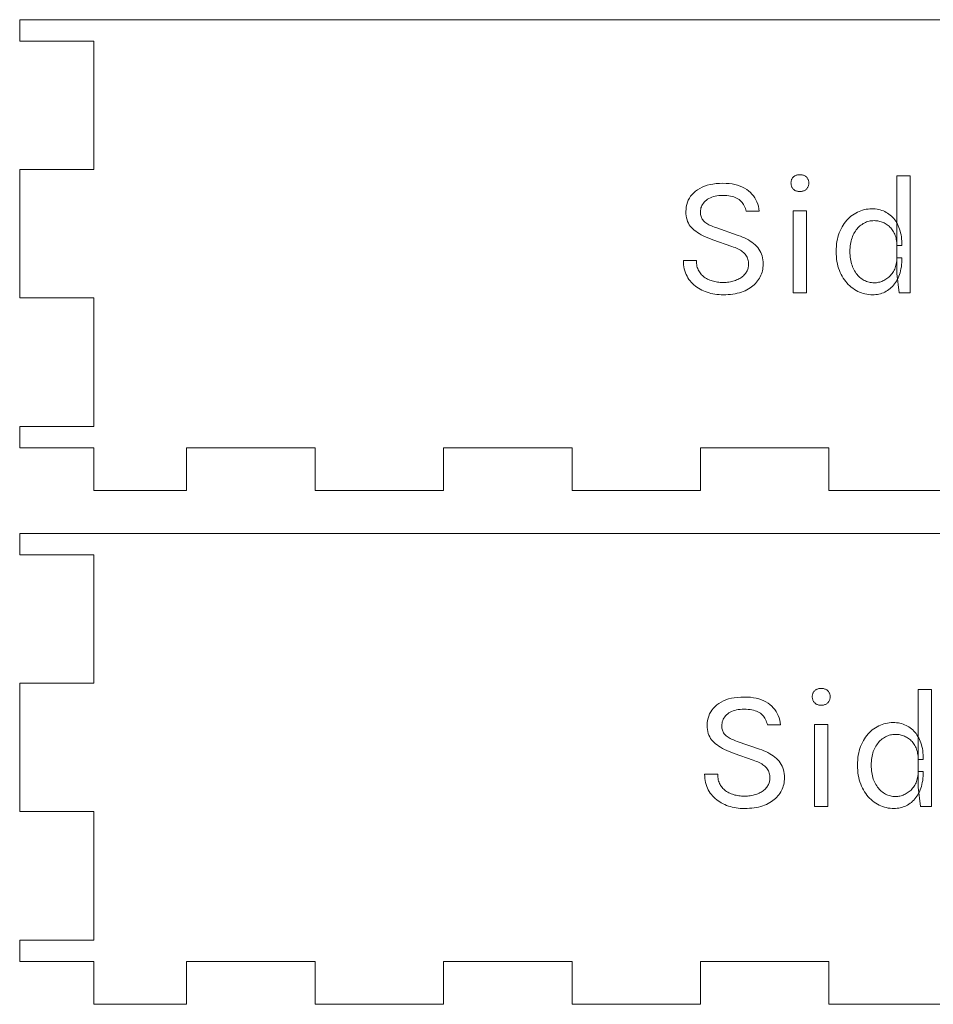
# Model space of a CAD drawing. Extents: x 3 to 334, y 3 to 234.
# Drawn here: x 212 to 276, y 39 to 108 of the extents above; entities that cross this region are included whole.
import ezdxf

# ---------------------------------------------------------------- set-up
doc = ezdxf.new("R2010")
doc.units = 0
doc.layers.get('0').update_dxf_attribs({"lineweight": 0})

msp = doc.modelspace()

# ---------------------------------------------------------------- linework, layer by layer
for p, q in [((217.196, 108), (212, 108)), ((212, 108), (212, 106.5)), ((329.202, 108), (217.196, 108)), ((212, 106.5), (217.196, 106.5)), ((217.196, 106.5), (217.196, 97.5)), ((217.196, 97.5), (212, 97.5)), ((212, 97.5), (212, 88.5)), ((266.041, 96.558), (266.043, 96.61)), ((266.043, 96.61), (266.048, 96.659)), ((266.048, 96.659), (266.056, 96.707)), ((266.056, 96.707), (266.068, 96.752)), ((266.068, 96.752), (266.083, 96.795)), ((266.083, 96.795), (266.102, 96.836)), ((266.102, 96.836), (266.124, 96.875)), ((266.124, 96.875), (266.149, 96.911)), ((266.149, 96.911), (266.177, 96.946)), ((266.177, 96.946), (266.209, 96.978)), ((266.209, 96.978), (266.244, 97.008)), ((266.244, 97.008), (266.281, 97.034)), ((266.281, 97.034), (266.321, 97.058)), ((266.321, 97.058), (266.363, 97.078)), ((266.363, 97.078), (266.407, 97.095)), ((266.407, 97.095), (266.454, 97.109)), ((266.454, 97.109), (266.503, 97.12)), ((266.503, 97.12), (266.555, 97.128)), ((266.555, 97.128), (266.609, 97.132)), ((266.609, 97.132), (266.665, 97.134)), ((266.665, 97.134), (266.665, 97.134)), ((266.665, 97.134), (266.722, 97.132)), ((266.722, 97.132), (266.776, 97.128)), ((266.776, 97.128), (266.827, 97.12)), ((266.827, 97.12), (266.876, 97.109)), ((266.876, 97.109), (266.923, 97.095)), ((266.923, 97.095), (266.968, 97.078)), ((266.968, 97.078), (267.01, 97.058)), ((267.01, 97.058), (267.049, 97.034)), ((267.049, 97.034), (267.086, 97.008)), ((267.086, 97.008), (267.121, 96.978)), ((267.121, 96.978), (267.153, 96.946)), ((267.153, 96.946), (267.182, 96.911)), ((267.182, 96.911), (267.207, 96.875)), ((267.207, 96.875), (267.229, 96.836)), ((267.229, 96.836), (267.247, 96.795)), ((267.247, 96.795), (267.262, 96.752)), ((267.262, 96.752), (267.274, 96.707)), ((267.274, 96.707), (267.282, 96.659)), ((267.282, 96.659), (267.288, 96.61)), ((267.288, 96.61), (267.289, 96.558)), ((273.457, 90.21), (273.457, 97.05)), ((273.457, 97.05), (274.393, 97.05)), ((274.393, 97.05), (274.393, 88.866)), ((259.226, 95.868), (259.354, 95.982)), ((259.354, 95.982), (259.495, 96.087)), ((259.495, 96.087), (259.647, 96.181)), ((259.647, 96.181), (259.81, 96.264)), ((259.81, 96.264), (259.985, 96.335)), ((259.985, 96.335), (260.171, 96.396)), ((260.171, 96.396), (260.368, 96.446)), ((260.368, 96.446), (260.577, 96.484)), ((260.577, 96.484), (260.797, 96.512)), ((260.797, 96.512), (261.028, 96.528)), ((261.028, 96.528), (261.271, 96.534)), ((261.271, 96.534), (261.271, 96.534)), ((261.271, 96.534), (261.497, 96.529)), ((261.497, 96.529), (261.712, 96.513)), ((261.712, 96.513), (261.917, 96.486)), ((261.917, 96.486), (262.112, 96.449)), ((262.112, 96.449), (262.297, 96.401)), ((262.297, 96.401), (262.472, 96.343)), ((262.472, 96.343), (262.637, 96.274)), ((262.637, 96.274), (262.792, 96.194)), ((262.792, 96.194), (262.937, 96.104)), ((262.937, 96.104), (263.071, 96.003)), ((263.071, 96.003), (263.195, 95.893)), ((266.043, 96.505), (266.041, 96.558)), ((266.041, 96.558), (266.041, 96.558)), ((266.048, 96.454), (266.043, 96.505)), ((266.056, 96.405), (266.048, 96.454)), ((266.068, 96.359), (266.056, 96.405)), ((266.083, 96.314), (266.068, 96.359)), ((266.102, 96.272), (266.083, 96.314)), ((266.124, 96.231), (266.102, 96.272)), ((266.149, 96.193), (266.124, 96.231)), ((266.177, 96.157), (266.149, 96.193)), ((266.209, 96.123), (266.177, 96.157)), ((266.244, 96.092), (266.209, 96.123)), ((266.281, 96.064), (266.244, 96.092)), ((266.321, 96.039), (266.281, 96.064)), ((266.363, 96.017), (266.321, 96.039)), ((266.407, 95.999), (266.363, 96.017)), ((266.454, 95.984), (266.407, 95.999)), ((266.503, 95.973), (266.454, 95.984)), ((266.555, 95.965), (266.503, 95.973)), ((266.609, 95.96), (266.555, 95.965)), ((266.665, 95.958), (266.609, 95.96)), ((266.722, 95.96), (266.665, 95.958)), ((266.665, 95.958), (266.665, 95.958)), ((266.665, 95.958), (266.665, 95.958)), ((266.776, 95.965), (266.722, 95.96)), ((266.827, 95.973), (266.776, 95.965)), ((266.876, 95.984), (266.827, 95.973)), ((266.923, 95.999), (266.876, 95.984)), ((266.968, 96.017), (266.923, 95.999)), ((267.01, 96.039), (266.968, 96.017)), ((267.049, 96.064), (267.01, 96.039)), ((267.086, 96.092), (267.049, 96.064)), ((267.121, 96.123), (267.086, 96.092)), ((267.153, 96.157), (267.121, 96.123)), ((267.182, 96.193), (267.153, 96.157)), ((267.207, 96.231), (267.182, 96.193)), ((267.229, 96.272), (267.207, 96.231)), ((267.247, 96.314), (267.229, 96.272)), ((267.262, 96.359), (267.247, 96.314)), ((267.274, 96.405), (267.262, 96.359)), ((267.282, 96.454), (267.274, 96.405)), ((267.288, 96.505), (267.282, 96.454)), ((267.289, 96.558), (267.288, 96.505)), ((267.289, 96.558), (267.289, 96.558)), ((258.787, 95.203), (258.848, 95.349)), ((258.848, 95.349), (258.922, 95.489)), ((258.922, 95.489), (259.01, 95.622)), ((259.01, 95.622), (259.111, 95.748)), ((259.111, 95.748), (259.226, 95.868)), ((260.035, 95.284), (259.964, 95.213)), ((260.113, 95.352), (260.035, 95.284)), ((260.199, 95.415), (260.113, 95.352)), ((260.292, 95.471), (260.199, 95.415)), ((260.391, 95.52), (260.292, 95.471)), ((260.497, 95.563), (260.391, 95.52)), ((260.61, 95.6), (260.497, 95.563)), ((260.729, 95.629), (260.61, 95.6)), ((260.855, 95.652), (260.729, 95.629)), ((260.987, 95.669), (260.855, 95.652)), ((261.126, 95.679), (260.987, 95.669)), ((261.271, 95.682), (261.126, 95.679)), ((261.414, 95.679), (261.271, 95.682)), ((261.271, 95.682), (261.271, 95.682)), ((261.551, 95.67), (261.414, 95.679)), ((261.68, 95.656), (261.551, 95.67)), ((261.804, 95.635), (261.68, 95.656)), ((261.92, 95.609), (261.804, 95.635)), ((262.03, 95.577), (261.92, 95.609)), ((262.133, 95.539), (262.03, 95.577)), ((262.229, 95.496), (262.133, 95.539)), ((262.319, 95.446), (262.229, 95.496)), ((262.402, 95.391), (262.319, 95.446)), ((262.479, 95.33), (262.402, 95.391)), ((262.549, 95.265), (262.479, 95.33)), ((262.614, 95.196), (262.549, 95.265)), ((263.195, 95.893), (263.308, 95.776)), ((263.308, 95.776), (263.41, 95.652)), ((263.41, 95.652), (263.501, 95.52)), ((263.501, 95.52), (263.581, 95.381)), ((263.581, 95.381), (263.65, 95.235)), ((263.65, 95.235), (263.708, 95.082)), ((258.679, 94.554), (258.686, 94.726)), ((258.684, 94.401), (258.679, 94.554)), ((258.679, 94.554), (258.679, 94.554)), ((258.686, 94.726), (258.706, 94.891)), ((258.706, 94.891), (258.74, 95.05)), ((258.74, 95.05), (258.787, 95.203)), ((259.703, 94.617), (259.699, 94.518)), ((259.716, 94.713), (259.703, 94.617)), ((259.736, 94.805), (259.716, 94.713)), ((259.765, 94.893), (259.736, 94.805)), ((259.803, 94.978), (259.765, 94.893)), ((259.848, 95.06), (259.803, 94.978)), ((259.902, 95.138), (259.848, 95.06)), ((259.964, 95.213), (259.902, 95.138)), ((262.672, 95.121), (262.614, 95.196)), ((262.724, 95.042), (262.672, 95.121)), ((262.77, 94.959), (262.724, 95.042)), ((262.809, 94.87), (262.77, 94.959)), ((262.843, 94.778), (262.809, 94.87)), ((262.87, 94.68), (262.843, 94.778)), ((262.891, 94.578), (262.87, 94.68)), ((263.815, 94.578), (262.891, 94.578)), ((263.708, 95.082), (263.755, 94.921)), ((263.755, 94.921), (263.79, 94.753)), ((263.79, 94.753), (263.815, 94.578)), ((263.815, 94.578), (263.815, 94.578)), ((266.197, 88.866), (266.197, 94.614)), ((266.197, 94.614), (267.133, 94.614)), ((267.133, 94.614), (267.133, 88.866)), ((270.691, 94.514), (270.81, 94.568)), ((270.81, 94.568), (270.932, 94.615)), ((270.932, 94.615), (271.055, 94.655)), ((271.055, 94.655), (271.181, 94.688)), ((271.181, 94.688), (271.308, 94.713)), ((271.308, 94.713), (271.438, 94.731)), ((271.438, 94.731), (271.571, 94.742)), ((271.571, 94.742), (271.705, 94.746)), ((271.705, 94.746), (271.705, 94.746)), ((271.705, 94.746), (271.83, 94.743)), ((271.83, 94.743), (271.951, 94.734)), ((271.951, 94.734), (272.069, 94.718)), ((272.069, 94.718), (272.185, 94.697)), ((272.185, 94.697), (272.297, 94.669)), ((272.297, 94.669), (272.406, 94.636)), ((272.406, 94.636), (272.512, 94.596)), ((272.512, 94.596), (272.615, 94.55)), ((272.615, 94.55), (272.715, 94.498)), ((258.698, 94.256), (258.684, 94.401)), ((258.722, 94.117), (258.698, 94.256)), ((258.756, 93.986), (258.722, 94.117)), ((258.799, 93.861), (258.756, 93.986)), ((258.852, 93.743), (258.799, 93.861)), ((259.699, 94.518), (259.699, 94.518)), ((259.699, 94.518), (259.702, 94.437)), ((259.702, 94.437), (259.71, 94.359)), ((259.71, 94.359), (259.723, 94.285)), ((259.723, 94.285), (259.741, 94.214)), ((259.741, 94.214), (259.764, 94.147)), ((259.764, 94.147), (259.793, 94.083)), ((259.793, 94.083), (259.827, 94.022)), ((259.827, 94.022), (259.866, 93.965)), ((259.866, 93.965), (259.911, 93.911)), ((259.911, 93.911), (259.96, 93.861)), ((259.96, 93.861), (260.015, 93.813)), ((269.861, 93.836), (269.949, 93.943)), ((269.949, 93.943), (270.043, 94.043)), ((270.043, 94.043), (270.14, 94.137)), ((270.14, 94.137), (270.242, 94.225)), ((270.242, 94.225), (270.349, 94.307)), ((270.349, 94.307), (270.46, 94.383)), ((270.46, 94.383), (270.575, 94.452)), ((270.575, 94.452), (270.691, 94.514)), ((271.425, 93.853), (271.341, 93.824)), ((271.512, 93.876), (271.425, 93.853)), ((271.6, 93.895), (271.512, 93.876)), ((271.689, 93.908), (271.6, 93.895)), ((271.78, 93.915), (271.689, 93.908)), ((271.873, 93.918), (271.78, 93.915)), ((271.955, 93.916), (271.873, 93.918)), ((271.873, 93.918), (271.873, 93.918)), ((272.037, 93.91), (271.955, 93.916)), ((272.117, 93.9), (272.037, 93.91)), ((272.196, 93.886), (272.117, 93.9)), ((272.274, 93.868), (272.196, 93.886)), ((272.351, 93.846), (272.274, 93.868)), ((272.426, 93.82), (272.351, 93.846)), ((272.715, 94.498), (272.812, 94.44)), ((272.812, 94.44), (272.905, 94.376)), ((272.905, 94.376), (272.994, 94.307)), ((272.994, 94.307), (273.079, 94.232)), ((273.079, 94.232), (273.16, 94.152)), ((273.16, 94.152), (273.236, 94.067)), ((273.236, 94.067), (273.308, 93.976)), ((273.308, 93.976), (273.376, 93.879)), ((273.376, 93.879), (273.439, 93.778)), ((258.914, 93.633), (258.852, 93.743)), ((258.986, 93.529), (258.914, 93.633)), ((259.068, 93.432), (258.986, 93.529)), ((259.159, 93.342), (259.068, 93.432)), ((259.26, 93.257), (259.159, 93.342)), ((259.369, 93.173), (259.26, 93.257)), ((259.488, 93.091), (259.369, 93.173)), ((260.015, 93.813), (260.076, 93.766)), ((260.076, 93.766), (260.144, 93.72)), ((260.144, 93.72), (260.217, 93.675)), ((260.217, 93.675), (260.295, 93.631)), ((260.295, 93.631), (260.38, 93.588)), ((260.38, 93.588), (260.471, 93.546)), ((260.471, 93.546), (260.568, 93.505)), ((260.568, 93.505), (260.671, 93.465)), ((260.671, 93.465), (260.779, 93.426)), ((260.779, 93.426), (260.779, 93.426)), ((260.779, 93.426), (262.339, 92.886)), ((269.428, 93.069), (269.486, 93.211)), ((269.486, 93.211), (269.551, 93.348)), ((269.551, 93.348), (269.622, 93.479)), ((269.622, 93.479), (269.697, 93.604)), ((269.697, 93.604), (269.777, 93.723)), ((269.777, 93.723), (269.861, 93.836)), ((270.553, 93.183), (270.499, 93.097)), ((270.61, 93.264), (270.553, 93.183)), ((270.67, 93.341), (270.61, 93.264)), ((270.734, 93.413), (270.67, 93.341)), ((270.8, 93.48), (270.734, 93.413)), ((270.87, 93.544), (270.8, 93.48)), ((270.942, 93.603), (270.87, 93.544)), ((271.018, 93.657), (270.942, 93.603)), ((271.096, 93.707), (271.018, 93.657)), ((271.176, 93.751), (271.096, 93.707)), ((271.258, 93.79), (271.176, 93.751)), ((271.341, 93.824), (271.258, 93.79)), ((272.501, 93.789), (272.426, 93.82)), ((272.575, 93.755), (272.501, 93.789)), ((272.647, 93.717), (272.575, 93.755)), ((272.718, 93.675), (272.647, 93.717)), ((272.786, 93.629), (272.718, 93.675)), ((272.851, 93.579), (272.786, 93.629)), ((272.914, 93.526), (272.851, 93.579)), ((272.973, 93.469), (272.914, 93.526)), ((273.031, 93.408), (272.973, 93.469)), ((273.085, 93.343), (273.031, 93.408)), ((273.137, 93.274), (273.085, 93.343)), ((273.186, 93.202), (273.137, 93.274)), ((273.232, 93.126), (273.186, 93.202)), ((273.439, 93.778), (273.498, 93.671)), ((273.498, 93.671), (273.553, 93.558)), ((273.553, 93.558), (273.603, 93.44)), ((273.603, 93.44), (273.648, 93.318)), ((273.648, 93.318), (273.688, 93.191)), ((273.688, 93.191), (273.722, 93.059)), ((259.616, 93.012), (259.488, 93.091)), ((259.753, 92.934), (259.616, 93.012)), ((259.899, 92.858), (259.753, 92.934)), ((260.055, 92.784), (259.899, 92.858)), ((260.219, 92.712), (260.055, 92.784)), ((260.393, 92.642), (260.219, 92.712)), ((260.575, 92.574), (260.393, 92.642)), ((261.907, 92.106), (260.575, 92.574)), ((262.339, 92.886), (262.498, 92.83)), ((262.498, 92.83), (262.65, 92.769)), ((262.65, 92.769), (262.795, 92.705)), ((262.795, 92.705), (262.933, 92.635)), ((262.933, 92.635), (263.064, 92.562)), ((263.064, 92.562), (263.189, 92.484)), ((263.189, 92.484), (263.307, 92.402)), ((269.264, 92.453), (269.295, 92.615)), ((269.295, 92.615), (269.332, 92.771)), ((269.332, 92.771), (269.377, 92.923)), ((269.377, 92.923), (269.428, 93.069)), ((270.252, 92.496), (270.227, 92.383)), ((270.282, 92.606), (270.252, 92.496)), ((270.317, 92.712), (270.282, 92.606)), ((270.356, 92.815), (270.317, 92.712)), ((270.4, 92.913), (270.356, 92.815)), ((270.448, 93.007), (270.4, 92.913)), ((270.499, 93.097), (270.448, 93.007)), ((273.275, 93.046), (273.232, 93.126)), ((273.313, 92.963), (273.275, 93.046)), ((273.347, 92.876), (273.313, 92.963)), ((273.376, 92.785), (273.347, 92.876)), ((273.401, 92.691), (273.376, 92.785)), ((273.421, 92.593), (273.401, 92.691)), ((273.437, 92.492), (273.421, 92.593)), ((273.448, 92.387), (273.437, 92.492)), ((273.722, 93.059), (273.751, 92.922)), ((273.751, 92.922), (273.775, 92.78)), ((273.775, 92.78), (273.793, 92.634)), ((273.793, 92.634), (273.807, 92.483)), ((273.807, 92.483), (273.815, 92.327)), ((262.02, 92.068), (261.907, 92.106)), ((261.907, 92.106), (261.907, 92.106)), ((262.126, 92.027), (262.02, 92.068)), ((262.227, 91.984), (262.126, 92.027)), ((262.323, 91.939), (262.227, 91.984)), ((262.413, 91.892), (262.323, 91.939)), ((262.497, 91.843), (262.413, 91.892)), ((262.575, 91.791), (262.497, 91.843)), ((262.648, 91.737), (262.575, 91.791)), ((263.307, 92.402), (263.418, 92.316)), ((263.418, 92.316), (263.523, 92.225)), ((263.523, 92.225), (263.62, 92.13)), ((263.62, 92.13), (263.71, 92.03)), ((263.71, 92.03), (263.79, 91.924)), ((263.79, 91.924), (263.86, 91.812)), ((263.86, 91.812), (263.922, 91.695)), ((269.209, 91.758), (269.213, 91.939)), ((269.213, 91.939), (269.223, 92.115)), ((269.223, 92.115), (269.24, 92.287)), ((269.24, 92.287), (269.264, 92.453)), ((270.172, 91.891), (270.169, 91.758)), ((270.178, 92.019), (270.172, 91.891)), ((270.19, 92.144), (270.178, 92.019)), ((270.206, 92.265), (270.19, 92.144)), ((270.227, 92.383), (270.206, 92.265)), ((273.455, 92.278), (273.448, 92.387)), ((273.457, 92.166), (273.455, 92.278)), ((273.817, 92.166), (273.457, 92.166)), ((273.815, 92.327), (273.817, 92.166)), ((273.817, 92.166), (273.817, 92.166)), ((258.505, 90.967), (258.499, 91.122)), ((258.499, 91.122), (258.499, 91.122)), ((258.499, 91.122), (259.411, 91.122)), ((259.411, 91.122), (259.414, 91.018)), ((262.716, 91.681), (262.648, 91.737)), ((262.777, 91.623), (262.716, 91.681)), ((262.833, 91.562), (262.777, 91.623)), ((262.883, 91.497), (262.833, 91.562)), ((262.927, 91.428), (262.883, 91.497)), ((262.965, 91.356), (262.927, 91.428)), ((262.998, 91.28), (262.965, 91.356)), ((263.024, 91.201), (262.998, 91.28)), ((263.045, 91.118), (263.024, 91.201)), ((263.059, 91.031), (263.045, 91.118)), ((263.922, 91.695), (263.973, 91.572)), ((263.973, 91.572), (264.016, 91.443)), ((264.016, 91.443), (264.049, 91.308)), ((264.049, 91.308), (264.072, 91.168)), ((264.072, 91.168), (264.087, 91.022)), ((269.213, 91.576), (269.209, 91.758)), ((269.209, 91.758), (269.209, 91.758)), ((269.223, 91.398), (269.213, 91.576)), ((269.241, 91.225), (269.223, 91.398)), ((269.265, 91.058), (269.241, 91.225)), ((270.169, 91.758), (270.169, 91.758)), ((270.169, 91.758), (270.172, 91.623)), ((270.172, 91.623), (270.178, 91.492)), ((270.178, 91.492), (270.19, 91.365)), ((270.19, 91.365), (270.206, 91.242)), ((270.206, 91.242), (270.227, 91.122)), ((270.227, 91.122), (270.252, 91.006)), ((273.436, 90.994), (273.448, 91.097)), ((273.448, 91.097), (273.455, 91.204)), ((273.455, 91.204), (273.457, 91.314)), ((273.457, 91.314), (273.457, 91.314)), ((273.457, 91.314), (273.817, 91.314)), ((273.814, 91.15), (273.806, 90.991)), ((273.817, 91.314), (273.814, 91.15)), ((258.519, 90.818), (258.505, 90.967)), ((258.54, 90.673), (258.519, 90.818)), ((258.568, 90.534), (258.54, 90.673)), ((258.604, 90.399), (258.568, 90.534)), ((258.648, 90.27), (258.604, 90.399)), ((259.414, 91.018), (259.422, 90.918)), ((259.422, 90.918), (259.434, 90.822)), ((259.434, 90.822), (259.452, 90.73)), ((259.452, 90.73), (259.476, 90.641)), ((259.476, 90.641), (259.504, 90.556)), ((259.504, 90.556), (259.538, 90.475)), ((259.538, 90.475), (259.576, 90.398)), ((259.576, 90.398), (259.62, 90.325)), ((262.931, 90.335), (262.964, 90.395)), ((262.964, 90.395), (262.992, 90.456)), ((262.992, 90.456), (263.016, 90.518)), ((263.016, 90.518), (263.036, 90.582)), ((263.036, 90.582), (263.052, 90.646)), ((263.052, 90.646), (263.062, 90.711)), ((263.068, 90.94), (263.059, 91.031)), ((263.062, 90.711), (263.069, 90.778)), ((263.071, 90.846), (263.068, 90.94)), ((263.069, 90.778), (263.071, 90.846)), ((263.071, 90.846), (263.071, 90.846)), ((264.04, 90.408), (264.011, 90.299)), ((264.062, 90.52), (264.04, 90.408)), ((264.078, 90.635), (264.062, 90.52)), ((264.088, 90.751), (264.078, 90.635)), ((264.087, 91.022), (264.091, 90.87)), ((264.091, 90.87), (264.088, 90.751)), ((264.091, 90.87), (264.091, 90.87)), ((269.296, 90.895), (269.265, 91.058)), ((269.334, 90.737), (269.296, 90.895)), ((269.38, 90.583), (269.334, 90.737)), ((269.432, 90.435), (269.38, 90.583)), ((269.491, 90.292), (269.432, 90.435)), ((270.252, 91.006), (270.282, 90.894)), ((270.282, 90.894), (270.317, 90.786)), ((270.317, 90.786), (270.356, 90.682)), ((270.356, 90.682), (270.4, 90.582)), ((270.4, 90.582), (270.448, 90.486)), ((270.448, 90.486), (270.499, 90.394)), ((270.499, 90.394), (270.553, 90.307)), ((273.223, 90.363), (273.268, 90.443)), ((273.268, 90.443), (273.307, 90.527)), ((273.307, 90.527), (273.343, 90.614)), ((273.343, 90.614), (273.373, 90.704)), ((273.373, 90.704), (273.399, 90.797)), ((273.399, 90.797), (273.42, 90.894)), ((273.42, 90.894), (273.436, 90.994)), ((273.719, 90.405), (273.683, 90.271)), ((273.749, 90.544), (273.719, 90.405)), ((273.774, 90.688), (273.749, 90.544)), ((273.793, 90.837), (273.774, 90.688)), ((273.806, 90.991), (273.793, 90.837)), ((258.698, 90.145), (258.648, 90.27)), ((258.756, 90.026), (258.698, 90.145)), ((258.822, 89.911), (258.756, 90.026)), ((258.895, 89.802), (258.822, 89.911)), ((258.974, 89.698), (258.895, 89.802)), ((259.62, 90.325), (259.669, 90.255)), ((259.669, 90.255), (259.722, 90.189)), ((259.722, 90.189), (259.779, 90.126)), ((259.779, 90.126), (259.839, 90.067)), ((259.839, 90.067), (259.902, 90.012)), ((259.902, 90.012), (259.969, 89.96)), ((259.969, 89.96), (260.039, 89.911)), ((260.039, 89.911), (260.113, 89.866)), ((260.113, 89.866), (260.19, 89.824)), ((260.19, 89.824), (260.27, 89.786)), ((260.27, 89.786), (260.353, 89.751)), ((260.353, 89.751), (260.439, 89.72)), ((260.439, 89.72), (260.527, 89.692)), ((262.065, 89.697), (262.149, 89.727)), ((262.149, 89.727), (262.231, 89.76)), ((262.231, 89.76), (262.31, 89.796)), ((262.31, 89.796), (262.385, 89.834)), ((262.385, 89.834), (262.456, 89.874)), ((262.456, 89.874), (262.524, 89.917)), ((262.524, 89.917), (262.587, 89.962)), ((262.587, 89.962), (262.648, 90.009)), ((262.648, 90.009), (262.704, 90.058)), ((262.704, 90.058), (262.757, 90.109)), ((262.757, 90.109), (262.807, 90.163)), ((262.807, 90.163), (262.852, 90.219)), ((262.852, 90.219), (262.894, 90.277)), ((262.894, 90.277), (262.931, 90.335)), ((263.77, 89.784), (263.703, 89.689)), ((263.831, 89.882), (263.77, 89.784)), ((263.886, 89.983), (263.831, 89.882)), ((263.934, 90.086), (263.886, 89.983)), ((263.976, 90.191), (263.934, 90.086)), ((264.011, 90.299), (263.976, 90.191)), ((269.557, 90.153), (269.491, 90.292)), ((269.629, 90.02), (269.557, 90.153)), ((269.706, 89.893), (269.629, 90.02)), ((269.787, 89.772), (269.706, 89.893)), ((269.873, 89.657), (269.787, 89.772)), ((270.553, 90.307), (270.61, 90.225)), ((270.61, 90.225), (270.67, 90.147)), ((270.67, 90.147), (270.734, 90.074)), ((270.734, 90.074), (270.8, 90.005)), ((270.8, 90.005), (270.87, 89.941)), ((270.87, 89.941), (270.942, 89.881)), ((270.942, 89.881), (271.018, 89.826)), ((271.018, 89.826), (271.096, 89.776)), ((271.096, 89.776), (271.176, 89.731)), ((271.176, 89.731), (271.258, 89.691)), ((272.48, 89.693), (272.553, 89.727)), ((272.553, 89.727), (272.626, 89.766)), ((272.626, 89.766), (272.698, 89.809)), ((272.698, 89.809), (272.766, 89.855)), ((272.766, 89.855), (272.832, 89.905)), ((272.832, 89.905), (272.896, 89.959)), ((272.896, 89.959), (272.957, 90.017)), ((272.957, 90.017), (273.015, 90.079)), ((273.015, 90.079), (273.071, 90.144)), ((273.071, 90.144), (273.124, 90.213)), ((273.124, 90.213), (273.175, 90.286)), ((273.175, 90.286), (273.223, 90.363)), ((273.488, 89.788), (273.427, 89.681)), ((273.613, 88.866), (273.457, 90.21)), ((273.544, 89.901), (273.488, 89.788)), ((273.596, 90.019), (273.544, 89.901)), ((273.642, 90.143), (273.596, 90.019)), ((273.683, 90.271), (273.642, 90.143)), ((259.059, 89.599), (258.974, 89.698)), ((259.148, 89.505), (259.059, 89.599)), ((259.242, 89.417), (259.148, 89.505)), ((259.341, 89.333), (259.242, 89.417)), ((259.445, 89.255), (259.341, 89.333)), ((259.553, 89.182), (259.445, 89.255)), ((259.667, 89.115), (259.553, 89.182)), ((259.786, 89.052), (259.667, 89.115)), ((259.909, 88.995), (259.786, 89.052)), ((260.527, 89.692), (260.616, 89.667)), ((260.616, 89.667), (260.706, 89.645)), ((260.706, 89.645), (260.799, 89.627)), ((260.799, 89.627), (260.892, 89.612)), ((260.892, 89.612), (260.988, 89.601)), ((260.988, 89.601), (261.085, 89.593)), ((261.085, 89.593), (261.183, 89.588)), ((261.183, 89.588), (261.283, 89.586)), ((261.283, 89.586), (261.391, 89.588)), ((261.283, 89.586), (261.283, 89.586)), ((261.391, 89.588), (261.496, 89.593)), ((261.496, 89.593), (261.598, 89.602)), ((261.598, 89.602), (261.697, 89.614)), ((261.697, 89.614), (261.793, 89.629)), ((261.793, 89.629), (261.887, 89.649)), ((261.887, 89.649), (261.977, 89.671)), ((261.977, 89.671), (262.065, 89.697)), ((262.825, 89.01), (262.698, 88.955)), ((262.947, 89.07), (262.825, 89.01)), ((263.063, 89.133), (262.947, 89.07)), ((263.172, 89.201), (263.063, 89.133)), ((263.276, 89.272), (263.172, 89.201)), ((263.373, 89.347), (263.276, 89.272)), ((263.465, 89.427), (263.373, 89.347)), ((263.55, 89.51), (263.465, 89.427)), ((263.63, 89.598), (263.55, 89.51)), ((263.703, 89.689), (263.63, 89.598)), ((269.964, 89.549), (269.873, 89.657)), ((270.059, 89.446), (269.964, 89.549)), ((270.159, 89.35), (270.059, 89.446)), ((270.264, 89.259), (270.159, 89.35)), ((270.373, 89.175), (270.264, 89.259)), ((270.487, 89.097), (270.373, 89.175)), ((270.605, 89.026), (270.487, 89.097)), ((270.725, 88.962), (270.605, 89.026)), ((271.258, 89.691), (271.341, 89.657)), ((271.341, 89.657), (271.425, 89.628)), ((271.425, 89.628), (271.512, 89.604)), ((271.512, 89.604), (271.6, 89.586)), ((271.6, 89.586), (271.689, 89.573)), ((271.689, 89.573), (271.78, 89.565)), ((271.78, 89.565), (271.873, 89.562)), ((271.873, 89.562), (271.951, 89.564)), ((271.873, 89.562), (271.873, 89.562)), ((271.951, 89.564), (272.028, 89.57)), ((272.028, 89.57), (272.105, 89.58)), ((272.105, 89.58), (272.181, 89.595)), ((272.181, 89.595), (272.256, 89.613)), ((272.256, 89.613), (272.331, 89.635)), ((272.331, 89.635), (272.406, 89.662)), ((272.406, 89.662), (272.48, 89.693)), ((272.806, 89.022), (272.712, 88.965)), ((272.897, 89.085), (272.806, 89.022)), ((272.985, 89.153), (272.897, 89.085)), ((273.068, 89.227), (272.985, 89.153)), ((273.147, 89.307), (273.068, 89.227)), ((273.223, 89.392), (273.147, 89.307)), ((273.295, 89.482), (273.223, 89.392)), ((273.363, 89.579), (273.295, 89.482)), ((273.427, 89.681), (273.363, 89.579)), ((212, 88.5), (217.196, 88.5)), ((217.196, 88.5), (217.196, 79.5)), ((260.036, 88.943), (259.909, 88.995)), ((260.166, 88.897), (260.036, 88.943)), ((260.299, 88.856), (260.166, 88.897)), ((260.433, 88.82), (260.299, 88.856)), ((260.571, 88.79), (260.433, 88.82)), ((260.711, 88.766), (260.571, 88.79)), ((260.853, 88.747), (260.711, 88.766)), ((260.998, 88.733), (260.853, 88.747)), ((261.145, 88.725), (260.998, 88.733)), ((261.295, 88.722), (261.145, 88.725)), ((261.474, 88.725), (261.295, 88.722)), ((261.295, 88.722), (261.295, 88.722)), ((261.295, 88.722), (261.295, 88.722)), ((261.646, 88.734), (261.474, 88.725)), ((261.813, 88.748), (261.646, 88.734)), ((261.975, 88.768), (261.813, 88.748)), ((262.131, 88.794), (261.975, 88.768)), ((262.281, 88.826), (262.131, 88.794)), ((262.425, 88.863), (262.281, 88.826)), ((262.564, 88.906), (262.425, 88.863)), ((262.698, 88.955), (262.564, 88.906)), ((267.133, 88.866), (266.197, 88.866)), ((267.133, 88.866), (267.133, 88.866)), ((270.847, 88.906), (270.725, 88.962)), ((270.971, 88.857), (270.847, 88.906)), ((271.098, 88.816), (270.971, 88.857)), ((271.227, 88.782), (271.098, 88.816)), ((271.358, 88.756), (271.227, 88.782)), ((271.491, 88.737), (271.358, 88.756)), ((271.627, 88.726), (271.491, 88.737)), ((271.765, 88.722), (271.627, 88.726)), ((271.879, 88.725), (271.765, 88.722)), ((271.765, 88.722), (271.765, 88.722)), ((271.765, 88.722), (271.765, 88.722)), ((271.991, 88.734), (271.879, 88.725)), ((272.101, 88.749), (271.991, 88.734)), ((272.208, 88.77), (272.101, 88.749)), ((272.313, 88.797), (272.208, 88.77)), ((272.416, 88.83), (272.313, 88.797)), ((272.517, 88.869), (272.416, 88.83)), ((272.616, 88.914), (272.517, 88.869)), ((272.712, 88.965), (272.616, 88.914)), ((274.393, 88.866), (273.613, 88.866)), ((274.393, 88.866), (274.393, 88.866)), ((217.196, 79.5), (212, 79.5)), ((212, 79.5), (212, 78)), ((212, 78), (217.196, 78)), ((217.196, 78), (217.196, 75)), ((223.699, 75), (223.699, 78)), ((223.699, 78), (232.699, 78)), ((232.699, 78), (232.699, 75)), ((241.699, 75), (241.699, 78)), ((241.699, 78), (250.699, 78)), ((250.699, 78), (250.699, 75)), ((259.699, 75), (259.699, 78)), ((259.699, 78), (268.699, 78)), ((268.699, 78), (268.699, 75)), ((217.196, 75), (223.699, 75)), ((232.699, 75), (241.699, 75)), ((250.699, 75), (259.699, 75)), ((268.699, 75), (277.699, 75)), ((217.196, 72), (212, 72)), ((212, 72), (212, 70.5)), ((329.202, 72), (217.196, 72)), ((212, 70.5), (217.196, 70.5)), ((217.196, 70.5), (217.196, 61.5)), ((217.196, 61.5), (212, 61.5)), ((212, 61.5), (212, 52.5)), ((267.55, 60.707), (267.562, 60.752)), ((267.562, 60.752), (267.577, 60.795)), ((267.577, 60.795), (267.596, 60.836)), ((267.596, 60.836), (267.618, 60.875)), ((267.618, 60.875), (267.643, 60.911)), ((267.643, 60.911), (267.671, 60.946)), ((267.671, 60.946), (267.703, 60.978)), ((267.703, 60.978), (267.738, 61.008)), ((267.738, 61.008), (267.775, 61.034)), ((267.775, 61.034), (267.815, 61.058)), ((267.815, 61.058), (267.857, 61.078)), ((267.857, 61.078), (267.901, 61.095)), ((267.901, 61.095), (267.948, 61.109)), ((267.948, 61.109), (267.997, 61.12)), ((267.997, 61.12), (268.049, 61.128)), ((268.049, 61.128), (268.103, 61.132)), ((268.103, 61.132), (268.159, 61.134)), ((268.159, 61.134), (268.159, 61.134)), ((268.159, 61.134), (268.216, 61.132)), ((268.216, 61.132), (268.27, 61.128)), ((268.27, 61.128), (268.321, 61.12)), ((268.321, 61.12), (268.37, 61.109)), ((268.37, 61.109), (268.417, 61.095)), ((268.417, 61.095), (268.462, 61.078)), ((268.462, 61.078), (268.504, 61.058)), ((268.504, 61.058), (268.543, 61.034)), ((268.543, 61.034), (268.58, 61.008)), ((268.58, 61.008), (268.615, 60.978)), ((268.615, 60.978), (268.647, 60.946)), ((268.647, 60.946), (268.676, 60.911)), ((268.676, 60.911), (268.701, 60.875)), ((268.701, 60.875), (268.723, 60.836)), ((268.723, 60.836), (268.741, 60.795)), ((268.741, 60.795), (268.756, 60.752)), ((268.756, 60.752), (268.768, 60.707)), ((274.951, 54.21), (274.951, 61.05)), ((274.951, 61.05), (275.887, 61.05)), ((275.887, 61.05), (275.887, 52.866)), ((260.848, 59.982), (260.989, 60.087)), ((260.989, 60.087), (261.141, 60.181)), ((261.141, 60.181), (261.304, 60.264)), ((261.304, 60.264), (261.479, 60.335)), ((261.479, 60.335), (261.665, 60.396)), ((261.665, 60.396), (261.862, 60.446)), ((261.862, 60.446), (262.071, 60.484)), ((262.071, 60.484), (262.291, 60.512)), ((262.291, 60.512), (262.522, 60.528)), ((262.522, 60.528), (262.765, 60.534)), ((262.765, 60.534), (262.765, 60.534)), ((262.765, 60.534), (262.991, 60.529)), ((262.991, 60.529), (263.206, 60.513)), ((263.206, 60.513), (263.411, 60.486)), ((263.411, 60.486), (263.606, 60.449)), ((263.606, 60.449), (263.791, 60.401)), ((263.791, 60.401), (263.966, 60.343)), ((263.966, 60.343), (264.131, 60.274)), ((264.131, 60.274), (264.286, 60.194)), ((264.286, 60.194), (264.431, 60.104)), ((264.431, 60.104), (264.565, 60.003)), ((267.535, 60.558), (267.537, 60.61)), ((267.537, 60.505), (267.535, 60.558)), ((267.535, 60.558), (267.535, 60.558)), ((267.537, 60.61), (267.542, 60.659)), ((267.542, 60.454), (267.537, 60.505)), ((267.542, 60.659), (267.55, 60.707)), ((267.55, 60.405), (267.542, 60.454)), ((267.562, 60.359), (267.55, 60.405)), ((267.577, 60.314), (267.562, 60.359)), ((267.596, 60.272), (267.577, 60.314)), ((267.618, 60.231), (267.596, 60.272)), ((267.643, 60.193), (267.618, 60.231)), ((267.671, 60.157), (267.643, 60.193)), ((267.703, 60.123), (267.671, 60.157)), ((267.738, 60.092), (267.703, 60.123)), ((267.775, 60.064), (267.738, 60.092)), ((267.815, 60.039), (267.775, 60.064)), ((267.857, 60.017), (267.815, 60.039)), ((268.504, 60.039), (268.462, 60.017)), ((268.543, 60.064), (268.504, 60.039)), ((268.58, 60.092), (268.543, 60.064)), ((268.615, 60.123), (268.58, 60.092)), ((268.647, 60.157), (268.615, 60.123)), ((268.676, 60.193), (268.647, 60.157)), ((268.701, 60.231), (268.676, 60.193)), ((268.723, 60.272), (268.701, 60.231)), ((268.741, 60.314), (268.723, 60.272)), ((268.756, 60.359), (268.741, 60.314)), ((268.768, 60.405), (268.756, 60.359)), ((268.768, 60.707), (268.776, 60.659)), ((268.776, 60.454), (268.768, 60.405)), ((268.776, 60.659), (268.782, 60.61)), ((268.782, 60.505), (268.776, 60.454)), ((268.782, 60.61), (268.783, 60.558)), ((268.783, 60.558), (268.782, 60.505)), ((268.783, 60.558), (268.783, 60.558)), ((260.281, 59.203), (260.342, 59.349)), ((260.342, 59.349), (260.416, 59.489)), ((260.416, 59.489), (260.504, 59.622)), ((260.504, 59.622), (260.605, 59.748)), ((260.605, 59.748), (260.72, 59.868)), ((260.72, 59.868), (260.848, 59.982)), ((261.607, 59.352), (261.529, 59.284)), ((261.693, 59.415), (261.607, 59.352)), ((261.786, 59.471), (261.693, 59.415)), ((261.885, 59.52), (261.786, 59.471)), ((261.991, 59.563), (261.885, 59.52)), ((262.104, 59.599), (261.991, 59.563)), ((262.223, 59.629), (262.104, 59.599)), ((262.349, 59.652), (262.223, 59.629)), ((262.481, 59.669), (262.349, 59.652)), ((262.62, 59.679), (262.481, 59.669)), ((262.765, 59.682), (262.62, 59.679)), ((262.908, 59.679), (262.765, 59.682)), ((262.765, 59.682), (262.765, 59.682)), ((263.045, 59.67), (262.908, 59.679)), ((263.174, 59.656), (263.045, 59.67)), ((263.298, 59.635), (263.174, 59.656)), ((263.414, 59.609), (263.298, 59.635)), ((263.524, 59.577), (263.414, 59.609)), ((263.627, 59.539), (263.524, 59.577)), ((263.723, 59.496), (263.627, 59.539)), ((263.813, 59.446), (263.723, 59.496)), ((263.896, 59.391), (263.813, 59.446)), ((263.973, 59.33), (263.896, 59.391)), ((264.565, 60.003), (264.689, 59.893)), ((264.689, 59.893), (264.802, 59.776)), ((264.802, 59.776), (264.904, 59.652)), ((264.904, 59.652), (264.995, 59.52)), ((264.995, 59.52), (265.075, 59.381)), ((265.075, 59.381), (265.144, 59.235)), ((267.901, 59.999), (267.857, 60.017)), ((267.948, 59.984), (267.901, 59.999)), ((267.997, 59.973), (267.948, 59.984)), ((268.049, 59.965), (267.997, 59.973)), ((268.103, 59.96), (268.049, 59.965)), ((268.159, 59.958), (268.103, 59.96)), ((268.216, 59.96), (268.159, 59.958)), ((268.159, 59.958), (268.159, 59.958)), ((268.159, 59.958), (268.159, 59.958)), ((268.27, 59.965), (268.216, 59.96)), ((268.321, 59.973), (268.27, 59.965)), ((268.37, 59.984), (268.321, 59.973)), ((268.417, 59.999), (268.37, 59.984)), ((268.462, 60.017), (268.417, 59.999)), ((260.173, 58.554), (260.18, 58.726)), ((260.18, 58.726), (260.2, 58.891)), ((260.2, 58.891), (260.234, 59.05)), ((260.234, 59.05), (260.281, 59.203)), ((261.21, 58.713), (261.197, 58.617)), ((261.23, 58.805), (261.21, 58.713)), ((261.259, 58.893), (261.23, 58.805)), ((261.297, 58.978), (261.259, 58.893)), ((261.342, 59.06), (261.297, 58.978)), ((261.396, 59.138), (261.342, 59.06)), ((261.458, 59.213), (261.396, 59.138)), ((261.529, 59.284), (261.458, 59.213)), ((264.043, 59.265), (263.973, 59.33)), ((264.108, 59.196), (264.043, 59.265)), ((264.166, 59.121), (264.108, 59.196)), ((264.218, 59.042), (264.166, 59.121)), ((264.264, 58.959), (264.218, 59.042)), ((264.303, 58.87), (264.264, 58.959)), ((264.337, 58.778), (264.303, 58.87)), ((264.364, 58.68), (264.337, 58.778)), ((264.385, 58.578), (264.364, 58.68)), ((265.144, 59.235), (265.202, 59.082)), ((265.202, 59.082), (265.249, 58.921)), ((265.249, 58.921), (265.284, 58.753)), ((265.284, 58.753), (265.309, 58.578)), ((272.426, 58.615), (272.549, 58.655)), ((272.549, 58.655), (272.675, 58.688)), ((272.675, 58.688), (272.802, 58.713)), ((272.802, 58.713), (272.932, 58.731)), ((272.932, 58.731), (273.065, 58.742)), ((273.065, 58.742), (273.199, 58.746)), ((273.199, 58.746), (273.199, 58.746)), ((273.199, 58.746), (273.324, 58.743)), ((273.324, 58.743), (273.445, 58.734)), ((273.445, 58.734), (273.563, 58.718)), ((273.563, 58.718), (273.679, 58.697)), ((273.679, 58.697), (273.791, 58.669)), ((273.791, 58.669), (273.9, 58.636)), ((260.178, 58.401), (260.173, 58.554)), ((260.173, 58.554), (260.173, 58.554)), ((260.192, 58.256), (260.178, 58.401)), ((260.216, 58.117), (260.192, 58.256)), ((260.25, 57.986), (260.216, 58.117)), ((260.293, 57.861), (260.25, 57.986)), ((261.197, 58.617), (261.193, 58.518)), ((261.193, 58.518), (261.193, 58.518)), ((261.193, 58.518), (261.196, 58.437)), ((261.196, 58.437), (261.204, 58.359)), ((261.204, 58.359), (261.217, 58.285)), ((261.217, 58.285), (261.235, 58.214)), ((261.235, 58.214), (261.258, 58.147)), ((261.258, 58.147), (261.287, 58.083)), ((261.287, 58.083), (261.321, 58.022)), ((261.321, 58.022), (261.36, 57.965)), ((261.36, 57.965), (261.405, 57.911)), ((265.309, 58.578), (264.385, 58.578)), ((265.309, 58.578), (265.309, 58.578)), ((267.691, 52.866), (267.691, 58.614)), ((267.691, 58.614), (268.627, 58.614)), ((268.627, 58.614), (268.627, 52.866)), ((271.443, 57.943), (271.537, 58.043)), ((271.537, 58.043), (271.634, 58.137)), ((271.634, 58.137), (271.736, 58.225)), ((271.736, 58.225), (271.843, 58.307)), ((271.843, 58.307), (271.954, 58.383)), ((271.954, 58.383), (272.069, 58.452)), ((272.069, 58.452), (272.185, 58.514)), ((272.185, 58.514), (272.304, 58.568)), ((272.304, 58.568), (272.426, 58.615)), ((273.9, 58.636), (274.006, 58.596)), ((274.006, 58.596), (274.109, 58.55)), ((274.109, 58.55), (274.209, 58.498)), ((274.209, 58.498), (274.306, 58.44)), ((274.306, 58.44), (274.399, 58.376)), ((274.399, 58.376), (274.488, 58.307)), ((274.488, 58.307), (274.573, 58.232)), ((274.573, 58.232), (274.654, 58.152)), ((274.654, 58.152), (274.73, 58.066)), ((274.73, 58.066), (274.802, 57.976)), ((274.802, 57.976), (274.87, 57.879)), ((260.346, 57.743), (260.293, 57.861)), ((260.408, 57.633), (260.346, 57.743)), ((260.48, 57.529), (260.408, 57.633)), ((260.562, 57.432), (260.48, 57.529)), ((260.653, 57.342), (260.562, 57.432)), ((260.754, 57.257), (260.653, 57.342)), ((261.405, 57.911), (261.454, 57.861)), ((261.454, 57.861), (261.509, 57.813)), ((261.509, 57.813), (261.57, 57.766)), ((261.57, 57.766), (261.638, 57.72)), ((261.638, 57.72), (261.711, 57.675)), ((261.711, 57.675), (261.789, 57.631)), ((261.789, 57.631), (261.874, 57.588)), ((261.874, 57.588), (261.965, 57.546)), ((261.965, 57.546), (262.062, 57.505)), ((262.062, 57.505), (262.165, 57.465)), ((262.165, 57.465), (262.273, 57.426)), ((262.273, 57.426), (262.273, 57.426)), ((262.273, 57.426), (263.833, 56.886)), ((270.98, 57.211), (271.045, 57.348)), ((271.045, 57.348), (271.116, 57.479)), ((271.116, 57.479), (271.191, 57.604)), ((271.191, 57.604), (271.271, 57.723)), ((271.271, 57.723), (271.355, 57.836)), ((271.355, 57.836), (271.443, 57.943)), ((272.164, 57.34), (272.104, 57.264)), ((272.228, 57.413), (272.164, 57.34)), ((272.294, 57.48), (272.228, 57.413)), ((272.364, 57.544), (272.294, 57.48)), ((272.436, 57.603), (272.364, 57.544)), ((272.512, 57.657), (272.436, 57.603)), ((272.59, 57.707), (272.512, 57.657)), ((272.67, 57.751), (272.59, 57.707)), ((272.752, 57.79), (272.67, 57.751)), ((272.835, 57.824), (272.752, 57.79)), ((272.919, 57.853), (272.835, 57.824)), ((273.006, 57.876), (272.919, 57.853)), ((273.094, 57.895), (273.006, 57.876)), ((273.183, 57.908), (273.094, 57.895)), ((273.274, 57.915), (273.183, 57.908)), ((273.367, 57.918), (273.274, 57.915)), ((273.449, 57.916), (273.367, 57.918)), ((273.367, 57.918), (273.367, 57.918)), ((273.531, 57.91), (273.449, 57.916)), ((273.611, 57.9), (273.531, 57.91)), ((273.69, 57.886), (273.611, 57.9)), ((273.768, 57.868), (273.69, 57.886)), ((273.845, 57.846), (273.768, 57.868)), ((273.92, 57.82), (273.845, 57.846)), ((273.995, 57.789), (273.92, 57.82)), ((274.069, 57.755), (273.995, 57.789)), ((274.141, 57.717), (274.069, 57.755)), ((274.212, 57.675), (274.141, 57.717)), ((274.28, 57.629), (274.212, 57.675)), ((274.345, 57.579), (274.28, 57.629)), ((274.408, 57.526), (274.345, 57.579)), ((274.467, 57.469), (274.408, 57.526)), ((274.525, 57.408), (274.467, 57.469)), ((274.579, 57.343), (274.525, 57.408)), ((274.631, 57.274), (274.579, 57.343)), ((274.68, 57.202), (274.631, 57.274)), ((274.87, 57.879), (274.933, 57.778)), ((274.933, 57.778), (274.992, 57.67)), ((274.992, 57.67), (275.047, 57.558)), ((275.047, 57.558), (275.097, 57.44)), ((275.097, 57.44), (275.142, 57.318)), ((275.142, 57.318), (275.182, 57.191)), ((260.863, 57.173), (260.754, 57.257)), ((260.982, 57.091), (260.863, 57.173)), ((261.11, 57.012), (260.982, 57.091)), ((261.247, 56.934), (261.11, 57.012)), ((261.393, 56.858), (261.247, 56.934)), ((261.549, 56.784), (261.393, 56.858)), ((261.713, 56.712), (261.549, 56.784)), ((261.887, 56.642), (261.713, 56.712)), ((262.069, 56.574), (261.887, 56.642)), ((263.833, 56.886), (263.992, 56.83)), ((263.992, 56.83), (264.144, 56.769)), ((264.144, 56.769), (264.289, 56.705)), ((264.289, 56.705), (264.427, 56.635)), ((264.427, 56.635), (264.558, 56.562)), ((270.758, 56.453), (270.789, 56.614)), ((270.789, 56.614), (270.826, 56.771)), ((270.826, 56.771), (270.871, 56.923)), ((270.871, 56.923), (270.922, 57.069)), ((270.922, 57.069), (270.98, 57.211)), ((271.776, 56.606), (271.746, 56.496)), ((271.811, 56.712), (271.776, 56.606)), ((271.85, 56.815), (271.811, 56.712)), ((271.894, 56.913), (271.85, 56.815)), ((271.942, 57.007), (271.894, 56.913)), ((271.993, 57.097), (271.942, 57.007)), ((272.047, 57.183), (271.993, 57.097)), ((272.104, 57.264), (272.047, 57.183)), ((274.726, 57.126), (274.68, 57.202)), ((274.769, 57.046), (274.726, 57.126)), ((274.807, 56.963), (274.769, 57.046)), ((274.841, 56.876), (274.807, 56.963)), ((274.87, 56.785), (274.841, 56.876)), ((274.895, 56.691), (274.87, 56.785)), ((274.915, 56.593), (274.895, 56.691)), ((274.931, 56.492), (274.915, 56.593)), ((275.182, 57.191), (275.216, 57.059)), ((275.216, 57.059), (275.245, 56.922)), ((275.245, 56.922), (275.269, 56.78)), ((275.269, 56.78), (275.287, 56.634)), ((275.287, 56.634), (275.301, 56.483)), ((263.401, 56.106), (262.069, 56.574)), ((263.514, 56.068), (263.401, 56.106)), ((263.401, 56.106), (263.401, 56.106)), ((263.62, 56.027), (263.514, 56.068)), ((263.721, 55.984), (263.62, 56.027)), ((263.817, 55.939), (263.721, 55.984)), ((263.907, 55.892), (263.817, 55.939)), ((263.991, 55.843), (263.907, 55.892)), ((264.558, 56.562), (264.683, 56.484)), ((264.683, 56.484), (264.801, 56.402)), ((264.801, 56.402), (264.912, 56.316)), ((264.912, 56.316), (265.017, 56.225)), ((265.017, 56.225), (265.114, 56.13)), ((265.114, 56.13), (265.204, 56.03)), ((265.204, 56.03), (265.284, 55.924)), ((265.284, 55.924), (265.354, 55.812)), ((270.703, 55.758), (270.707, 55.939)), ((270.707, 55.939), (270.717, 56.115)), ((270.717, 56.115), (270.734, 56.287)), ((270.734, 56.287), (270.758, 56.453)), ((271.666, 55.891), (271.663, 55.758)), ((271.672, 56.019), (271.666, 55.891)), ((271.684, 56.144), (271.672, 56.019)), ((271.7, 56.265), (271.684, 56.144)), ((271.721, 56.383), (271.7, 56.265)), ((271.746, 56.496), (271.721, 56.383)), ((274.942, 56.387), (274.931, 56.492)), ((274.949, 56.278), (274.942, 56.387)), ((274.951, 56.166), (274.949, 56.278)), ((275.311, 56.166), (274.951, 56.166)), ((275.301, 56.483), (275.309, 56.327)), ((275.309, 56.327), (275.311, 56.166)), ((275.311, 56.166), (275.311, 56.166)), ((264.069, 55.791), (263.991, 55.843)), ((264.142, 55.737), (264.069, 55.791)), ((264.21, 55.681), (264.142, 55.737)), ((264.271, 55.623), (264.21, 55.681)), ((264.327, 55.562), (264.271, 55.623)), ((264.377, 55.497), (264.327, 55.562)), ((264.421, 55.428), (264.377, 55.497)), ((264.459, 55.356), (264.421, 55.428)), ((264.492, 55.28), (264.459, 55.356)), ((264.518, 55.201), (264.492, 55.28)), ((264.539, 55.118), (264.518, 55.201)), ((265.354, 55.812), (265.416, 55.695)), ((265.416, 55.695), (265.467, 55.572)), ((265.467, 55.572), (265.51, 55.443)), ((265.51, 55.443), (265.543, 55.308)), ((265.543, 55.308), (265.566, 55.168)), ((270.707, 55.576), (270.703, 55.758)), ((270.703, 55.758), (270.703, 55.758)), ((270.717, 55.398), (270.707, 55.576)), ((270.735, 55.225), (270.717, 55.398)), ((270.759, 55.058), (270.735, 55.225)), ((271.663, 55.758), (271.663, 55.758)), ((271.663, 55.758), (271.666, 55.623)), ((271.666, 55.623), (271.672, 55.492)), ((271.672, 55.492), (271.684, 55.365)), ((271.684, 55.365), (271.7, 55.242)), ((271.7, 55.242), (271.721, 55.122)), ((274.942, 55.097), (274.949, 55.204)), ((274.949, 55.204), (274.951, 55.314)), ((274.951, 55.314), (274.951, 55.314)), ((274.951, 55.314), (275.311, 55.314)), ((275.311, 55.314), (275.308, 55.15)), ((259.999, 54.967), (259.993, 55.122)), ((259.993, 55.122), (259.993, 55.122)), ((259.993, 55.122), (260.905, 55.122)), ((260.013, 54.818), (259.999, 54.967)), ((260.034, 54.673), (260.013, 54.818)), ((260.062, 54.534), (260.034, 54.673)), ((260.098, 54.399), (260.062, 54.534)), ((260.905, 55.122), (260.908, 55.018)), ((260.908, 55.018), (260.916, 54.918)), ((260.916, 54.918), (260.928, 54.822)), ((260.928, 54.822), (260.946, 54.73)), ((260.946, 54.73), (260.97, 54.641)), ((260.97, 54.641), (260.998, 54.556)), ((260.998, 54.556), (261.032, 54.475)), ((264.486, 54.456), (264.51, 54.518)), ((264.51, 54.518), (264.53, 54.582)), ((264.53, 54.582), (264.546, 54.646)), ((264.553, 55.031), (264.539, 55.118)), ((264.546, 54.646), (264.556, 54.711)), ((264.562, 54.94), (264.553, 55.031)), ((264.556, 54.711), (264.563, 54.778)), ((264.565, 54.846), (264.562, 54.94)), ((264.563, 54.778), (264.565, 54.846)), ((264.565, 54.846), (264.565, 54.846)), ((265.556, 54.52), (265.534, 54.408)), ((265.572, 54.635), (265.556, 54.52)), ((265.566, 55.168), (265.581, 55.022)), ((265.582, 54.751), (265.572, 54.635)), ((265.581, 55.022), (265.585, 54.87)), ((265.585, 54.87), (265.582, 54.751)), ((265.585, 54.87), (265.585, 54.87)), ((270.79, 54.895), (270.759, 55.058)), ((270.828, 54.737), (270.79, 54.895)), ((270.874, 54.583), (270.828, 54.737)), ((270.926, 54.435), (270.874, 54.583)), ((271.721, 55.122), (271.746, 55.006)), ((271.746, 55.006), (271.776, 54.894)), ((271.776, 54.894), (271.811, 54.786)), ((271.811, 54.786), (271.85, 54.682)), ((271.85, 54.682), (271.894, 54.582)), ((271.894, 54.582), (271.942, 54.486)), ((274.762, 54.443), (274.801, 54.527)), ((274.801, 54.527), (274.837, 54.614)), ((274.837, 54.614), (274.867, 54.704)), ((274.867, 54.704), (274.893, 54.797)), ((274.893, 54.797), (274.914, 54.894)), ((274.914, 54.894), (274.93, 54.994)), ((274.93, 54.994), (274.942, 55.097)), ((275.243, 54.544), (275.213, 54.405)), ((275.268, 54.688), (275.243, 54.544)), ((275.287, 54.837), (275.268, 54.688)), ((275.3, 54.991), (275.287, 54.837)), ((275.308, 55.15), (275.3, 54.991)), ((260.142, 54.27), (260.098, 54.399)), ((260.192, 54.145), (260.142, 54.27)), ((260.25, 54.026), (260.192, 54.145)), ((260.316, 53.911), (260.25, 54.026)), ((260.389, 53.802), (260.316, 53.911)), ((261.032, 54.475), (261.07, 54.398)), ((261.07, 54.398), (261.114, 54.325)), ((261.114, 54.325), (261.163, 54.255)), ((261.163, 54.255), (261.216, 54.189)), ((261.216, 54.189), (261.273, 54.126)), ((261.273, 54.126), (261.333, 54.067)), ((261.333, 54.067), (261.396, 54.012)), ((261.396, 54.012), (261.463, 53.959)), ((261.463, 53.959), (261.533, 53.911)), ((261.533, 53.911), (261.607, 53.866)), ((261.607, 53.866), (261.684, 53.824)), ((261.684, 53.824), (261.764, 53.786)), ((263.804, 53.796), (263.879, 53.834)), ((263.879, 53.834), (263.95, 53.874)), ((263.95, 53.874), (264.018, 53.917)), ((264.018, 53.917), (264.081, 53.962)), ((264.081, 53.962), (264.142, 54.009)), ((264.142, 54.009), (264.198, 54.058)), ((264.198, 54.058), (264.251, 54.109)), ((264.251, 54.109), (264.301, 54.163)), ((264.301, 54.163), (264.346, 54.219)), ((264.346, 54.219), (264.388, 54.277)), ((264.388, 54.277), (264.425, 54.335)), ((264.425, 54.335), (264.458, 54.395)), ((264.458, 54.395), (264.486, 54.456)), ((265.325, 53.882), (265.264, 53.784)), ((265.38, 53.983), (265.325, 53.882)), ((265.428, 54.086), (265.38, 53.983)), ((265.47, 54.191), (265.428, 54.086)), ((265.505, 54.298), (265.47, 54.191)), ((265.534, 54.408), (265.505, 54.298)), ((270.985, 54.292), (270.926, 54.435)), ((271.051, 54.153), (270.985, 54.292)), ((271.123, 54.02), (271.051, 54.153)), ((271.2, 53.893), (271.123, 54.02)), ((271.281, 53.772), (271.2, 53.893)), ((271.942, 54.486), (271.993, 54.394)), ((271.993, 54.394), (272.047, 54.307)), ((272.047, 54.307), (272.104, 54.225)), ((272.104, 54.225), (272.164, 54.147)), ((272.164, 54.147), (272.228, 54.074)), ((272.228, 54.074), (272.294, 54.005)), ((272.294, 54.005), (272.364, 53.941)), ((272.364, 53.941), (272.436, 53.881)), ((272.436, 53.881), (272.512, 53.826)), ((272.512, 53.826), (272.59, 53.776)), ((274.192, 53.809), (274.26, 53.855)), ((274.26, 53.855), (274.326, 53.905)), ((274.326, 53.905), (274.39, 53.959)), ((274.39, 53.959), (274.451, 54.017)), ((274.451, 54.017), (274.509, 54.079)), ((274.509, 54.079), (274.565, 54.144)), ((274.565, 54.144), (274.618, 54.213)), ((274.618, 54.213), (274.669, 54.286)), ((274.669, 54.286), (274.717, 54.363)), ((274.717, 54.363), (274.762, 54.443)), ((275.107, 52.866), (274.951, 54.21)), ((275.038, 53.901), (274.982, 53.788)), ((275.09, 54.019), (275.038, 53.901)), ((275.136, 54.143), (275.09, 54.019)), ((275.177, 54.271), (275.136, 54.143)), ((275.213, 54.405), (275.177, 54.271)), ((260.468, 53.698), (260.389, 53.802)), ((260.553, 53.599), (260.468, 53.698)), ((260.642, 53.505), (260.553, 53.599)), ((260.736, 53.417), (260.642, 53.505)), ((260.835, 53.333), (260.736, 53.417)), ((260.939, 53.255), (260.835, 53.333)), ((261.047, 53.182), (260.939, 53.255)), ((261.161, 53.115), (261.047, 53.182)), ((261.764, 53.786), (261.847, 53.751)), ((261.847, 53.751), (261.933, 53.72)), ((261.933, 53.72), (262.021, 53.692)), ((262.021, 53.692), (262.11, 53.667)), ((262.11, 53.667), (262.2, 53.645)), ((262.2, 53.645), (262.293, 53.627)), ((262.293, 53.627), (262.386, 53.612)), ((262.386, 53.612), (262.482, 53.601)), ((262.482, 53.601), (262.579, 53.593)), ((262.579, 53.593), (262.677, 53.588)), ((262.677, 53.588), (262.777, 53.586)), ((262.777, 53.586), (262.885, 53.588)), ((262.777, 53.586), (262.777, 53.586)), ((262.885, 53.588), (262.99, 53.593)), ((262.99, 53.593), (263.092, 53.602)), ((263.092, 53.602), (263.191, 53.614)), ((263.191, 53.614), (263.287, 53.63)), ((263.287, 53.63), (263.381, 53.649)), ((263.381, 53.649), (263.471, 53.671)), ((263.471, 53.671), (263.559, 53.697)), ((263.559, 53.697), (263.643, 53.727)), ((263.643, 53.727), (263.725, 53.76)), ((263.725, 53.76), (263.804, 53.796)), ((264.557, 53.133), (264.441, 53.07)), ((264.666, 53.201), (264.557, 53.133)), ((264.77, 53.272), (264.666, 53.201)), ((264.867, 53.347), (264.77, 53.272)), ((264.959, 53.427), (264.867, 53.347)), ((265.044, 53.51), (264.959, 53.427)), ((265.124, 53.598), (265.044, 53.51)), ((265.197, 53.689), (265.124, 53.598)), ((265.264, 53.784), (265.197, 53.689)), ((271.367, 53.657), (271.281, 53.772)), ((271.458, 53.548), (271.367, 53.657)), ((271.553, 53.446), (271.458, 53.548)), ((271.653, 53.35), (271.553, 53.446)), ((271.758, 53.259), (271.653, 53.35)), ((271.867, 53.175), (271.758, 53.259)), ((271.981, 53.097), (271.867, 53.175)), ((272.59, 53.776), (272.67, 53.731)), ((272.67, 53.731), (272.752, 53.691)), ((272.752, 53.691), (272.835, 53.657)), ((272.835, 53.657), (272.919, 53.628)), ((272.919, 53.628), (273.006, 53.604)), ((273.006, 53.604), (273.094, 53.586)), ((273.094, 53.586), (273.183, 53.573)), ((273.183, 53.573), (273.274, 53.565)), ((273.274, 53.565), (273.367, 53.562)), ((273.367, 53.562), (273.445, 53.564)), ((273.367, 53.562), (273.367, 53.562)), ((273.445, 53.564), (273.522, 53.57)), ((273.522, 53.57), (273.599, 53.58)), ((273.599, 53.58), (273.675, 53.595)), ((273.675, 53.595), (273.75, 53.613)), ((273.75, 53.613), (273.825, 53.635)), ((273.825, 53.635), (273.9, 53.662)), ((273.9, 53.662), (273.974, 53.693)), ((273.974, 53.693), (274.047, 53.727)), ((274.047, 53.727), (274.12, 53.766)), ((274.12, 53.766), (274.192, 53.809)), ((274.479, 53.153), (274.391, 53.085)), ((274.562, 53.227), (274.479, 53.153)), ((274.641, 53.307), (274.562, 53.227)), ((274.717, 53.392), (274.641, 53.307)), ((274.789, 53.482), (274.717, 53.392)), ((274.857, 53.579), (274.789, 53.482)), ((274.921, 53.681), (274.857, 53.579)), ((274.982, 53.788), (274.921, 53.681)), ((212, 52.5), (217.196, 52.5)), ((217.196, 52.5), (217.196, 43.5)), ((261.28, 53.052), (261.161, 53.115)), ((261.403, 52.995), (261.28, 53.052)), ((261.53, 52.943), (261.403, 52.995)), ((261.66, 52.897), (261.53, 52.943)), ((261.793, 52.856), (261.66, 52.897)), ((261.927, 52.82), (261.793, 52.856)), ((262.065, 52.79), (261.927, 52.82)), ((262.205, 52.766), (262.065, 52.79)), ((262.347, 52.747), (262.205, 52.766)), ((262.492, 52.733), (262.347, 52.747)), ((262.639, 52.725), (262.492, 52.733)), ((262.789, 52.722), (262.639, 52.725)), ((262.968, 52.725), (262.789, 52.722)), ((262.789, 52.722), (262.789, 52.722)), ((262.789, 52.722), (262.789, 52.722)), ((263.14, 52.734), (262.968, 52.725)), ((263.307, 52.748), (263.14, 52.734)), ((263.469, 52.768), (263.307, 52.748)), ((263.625, 52.794), (263.469, 52.768)), ((263.775, 52.826), (263.625, 52.794)), ((263.919, 52.863), (263.775, 52.826)), ((264.058, 52.906), (263.919, 52.863)), ((264.192, 52.955), (264.058, 52.906)), ((264.319, 53.01), (264.192, 52.955)), ((264.441, 53.07), (264.319, 53.01)), ((268.627, 52.866), (267.691, 52.866)), ((268.627, 52.866), (268.627, 52.866)), ((272.099, 53.026), (271.981, 53.097)), ((272.219, 52.962), (272.099, 53.026)), ((272.341, 52.906), (272.219, 52.962)), ((272.465, 52.857), (272.341, 52.906)), ((272.592, 52.816), (272.465, 52.857)), ((272.721, 52.782), (272.592, 52.816)), ((272.852, 52.756), (272.721, 52.782)), ((272.985, 52.737), (272.852, 52.756)), ((273.121, 52.726), (272.985, 52.737)), ((273.259, 52.722), (273.121, 52.726)), ((273.373, 52.725), (273.259, 52.722)), ((273.259, 52.722), (273.259, 52.722)), ((273.259, 52.722), (273.259, 52.722)), ((273.485, 52.734), (273.373, 52.725)), ((273.595, 52.749), (273.485, 52.734)), ((273.702, 52.77), (273.595, 52.749)), ((273.807, 52.797), (273.702, 52.77)), ((273.91, 52.83), (273.807, 52.797)), ((274.011, 52.869), (273.91, 52.83)), ((274.11, 52.914), (274.011, 52.869)), ((274.206, 52.965), (274.11, 52.914)), ((274.3, 53.022), (274.206, 52.965)), ((274.391, 53.085), (274.3, 53.022)), ((275.887, 52.866), (275.107, 52.866)), ((275.887, 52.866), (275.887, 52.866)), ((217.196, 43.5), (212, 43.5)), ((212, 43.5), (212, 42)), ((212, 42), (217.196, 42)), ((217.196, 42), (217.196, 39)), ((223.699, 39), (223.699, 42)), ((223.699, 42), (232.699, 42)), ((232.699, 42), (232.699, 39)), ((241.699, 39), (241.699, 42)), ((241.699, 42), (250.699, 42)), ((250.699, 42), (250.699, 39)), ((259.699, 39), (259.699, 42)), ((259.699, 42), (268.699, 42)), ((268.699, 42), (268.699, 39)), ((217.196, 39), (223.699, 39)), ((232.699, 39), (241.699, 39)), ((250.699, 39), (259.699, 39)), ((268.699, 39), (277.699, 39))]:
    msp.add_line(p, q)

doc.saveas('drawing.dxf')
